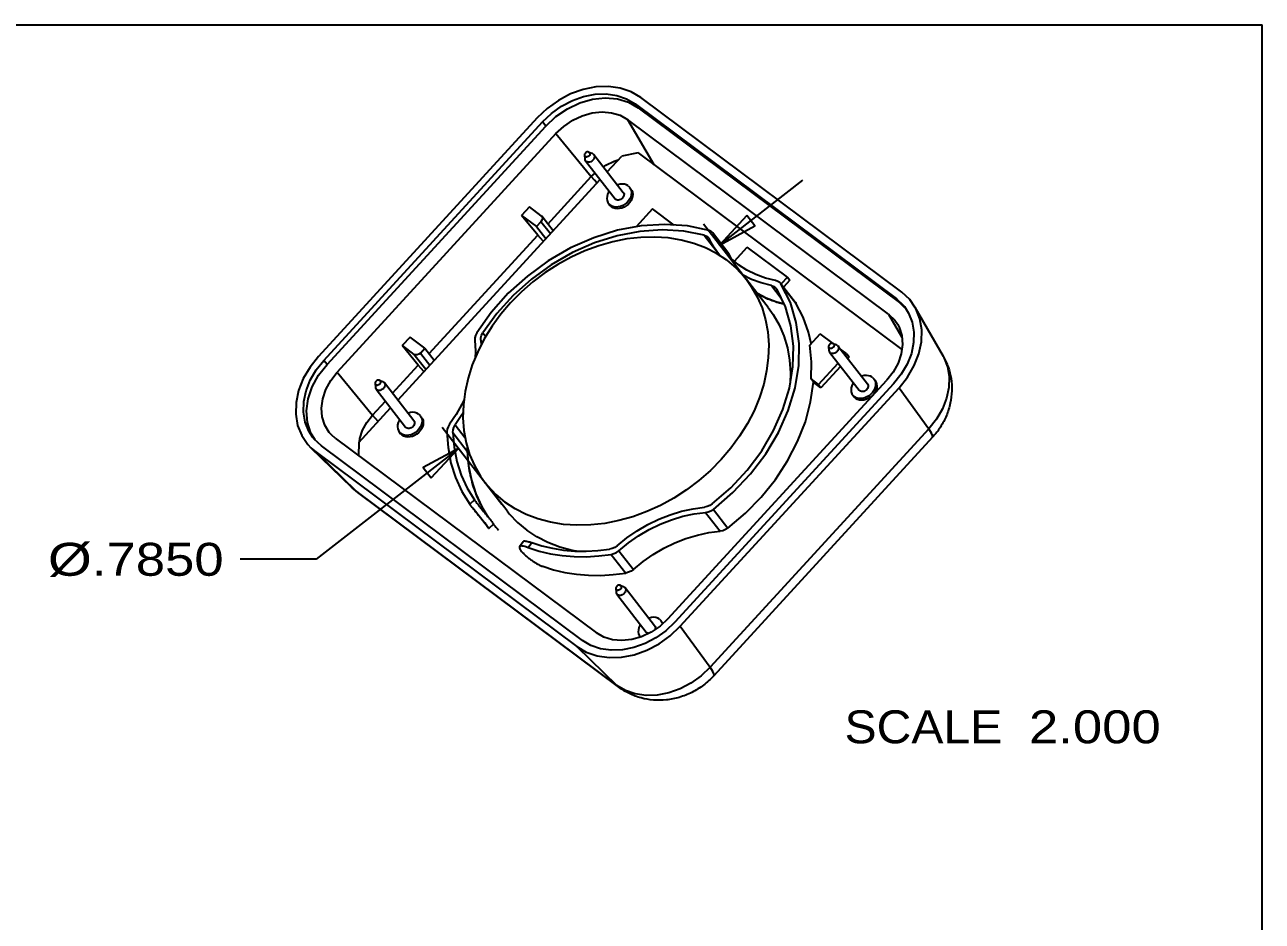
# Model space of a CAD drawing. Extents: x 0 to 11, y 0 to 8.5.
# Drawn here: x 5.13 to 11, y 4.25 to 8.5 of the extents above; entities that cross this region are included whole.
import ezdxf
from ezdxf.enums import TextEntityAlignment as Align

# ---------------------------------------------------------------- set-up
doc = ezdxf.new("R2010")
doc.units = 0
doc.header["$LTSCALE"] = 0.605
doc.layers.get('0').update_dxf_attribs({"linetype": 'CONTINUOUS'})
doc.styles.get("Standard").update_dxf_attribs({"font": 'txt', "width": 0.8})
doc.styles.add('TEXTSTYLE_0', font='txt', dxfattribs={"width": 0.8})
doc.dimstyles.new('DIMSTYLE_2', dxfattribs={"dimtxt": 0.15625, "dimasz": 0.1875, "dimexe": 0.18, "dimexo": 0.0625, "dimgap": 0.09, "dimtad": 0, "dimtih": 1, "dimtoh": 1, "dimdec": 4, "dimlfac": 0.5, "dimzin": 0, "dimtxsty": 'STANDARD', "dimcen": 0.09, "dimazin": 3, "dimtfac": 1, "dimtdec": 4, "dimtofl": 0, "dimtmove": 0, "dimatfit": 3, "dimtolj": 1, "dimtzin": 0})

# ---------------------------------------------------------------- blocks, each defined once
blk = doc.blocks.new('*D1')
at = {"color": 2, "linetype": 'CONTINUOUS'}
for p, q in [((8.4261, 7.4557), (8.8207, 7.7628)), ((8.6328, 7.1902), (8.3493, 7.5544)), ((7.3937, 6.226), (7.1103, 6.5902)), ((7.1871, 6.4915), (6.5116, 5.9658)), ((6.5116, 5.9658), (6.1514, 5.9658))]:
    blk.add_line(p, q, dxfattribs=at)
for points in [[(8.5549, 7.5956), (8.4261, 7.4557), (8.5933, 7.5462), (8.5549, 7.5956)], [(7.0583, 6.3517), (7.1871, 6.4915), (7.0199, 6.401), (7.0583, 6.3517)]]:
    blk.add_lwpolyline(points, dxfattribs=at)
at = {"color": 2, "linetype": 'CONTINUOUS', "style": 'TEXTSTYLE_0'}
for s, p, p2 in [('%%c', (5.2399, 5.8877), (5.4483, 5.8877)), ('.7850', (5.4483, 5.8877), (6.0733, 5.8877))]:
    blk.add_text(s, height=0.15625, dxfattribs=at).set_placement(p, p2, align=Align.FIT)

msp = doc.modelspace()

# ---------------------------------------------------------------- linework, layer by layer
at = {"color": 7, "linetype": 'CONTINUOUS'}
for p in [(0, 8.5), (11, 0)]:
    msp.add_line(p, (11, 8.5), dxfattribs=at)
at = {"linetype": 'CONTINUOUS'}
for p, q in [((8.04039, 8.10596), (8.02507, 8.12564)), ((8.02507, 8.12564), (9.26327, 7.20267)), ((8.04039, 8.10596), (9.27859, 7.18299)), ((9.29008, 7.23188), (8.05188, 8.15485)), ((7.56084, 8.05839), (6.52316, 6.92782)), ((7.98949, 8.0505), (8.11337, 7.83812)), ((9.22769, 7.12753), (7.98949, 8.0505)), ((6.54858, 6.90887), (7.58627, 8.03944)), ((6.5639, 6.88919), (7.60158, 8.01976)), ((7.64984, 7.98379), (6.61216, 6.85321)), ((7.60158, 8.01976), (7.58627, 8.03944)), ((7.64984, 7.98379), (7.81737, 7.77997)), ((7.78496, 7.88131), (7.78639, 7.86366)), ((7.80737, 7.89533), (7.80473, 7.89671)), ((7.80474, 7.8967), (7.8215, 7.89098)), ((7.82618, 7.88854), (7.8215, 7.89098)), ((7.82618, 7.88854), (7.82915, 7.88564)), ((7.82915, 7.88564), (7.9693, 7.70555)), ((7.89317, 7.80338), (7.9614, 7.87772)), ((8.03976, 7.89312), (7.9614, 7.87772)), ((8.03976, 7.89312), (9.29035, 6.96091)), ((7.78969, 7.85493), (7.92984, 7.67484)), ((7.78969, 7.85493), (7.79266, 7.85202)), ((6.89973, 6.72101), (7.85888, 7.76602)), ((7.61095, 7.55507), (7.81737, 7.77997)), ((7.81737, 7.77997), (7.83513, 7.79654)), ((7.99929, 7.72889), (8.00341, 7.72232)), ((7.99929, 7.72889), (8.00541, 7.72101)), ((7.52387, 7.63619), (7.48692, 7.59593)), ((7.57933, 7.59485), (7.52387, 7.63619)), ((7.89985, 7.6515), (7.90598, 7.64363)), ((7.92984, 7.67484), (7.93281, 7.67194)), ((7.56324, 7.50309), (7.48692, 7.59593)), ((7.48692, 7.59593), (7.5574, 7.5434)), ((7.57933, 7.59485), (7.58217, 7.59204)), ((7.63587, 7.52305), (7.58214, 7.5921)), ((8.10784, 7.62717), (8.02978, 7.54213)), ((8.21046, 7.55067), (8.10784, 7.62717)), ((7.57851, 7.5664), (7.5574, 7.5434)), ((7.5574, 7.5434), (7.60197, 7.48612)), ((7.62309, 7.50912), (7.57851, 7.5664)), ((8.35336, 7.50201), (8.25578, 7.52148)), ((7.04764, 6.94134), (7.56324, 7.50309)), ((8.35336, 7.50201), (8.40926, 7.43018)), ((8.3743, 7.4884), (8.37833, 7.48195)), ((8.40075, 7.50399), (8.3964, 7.51111)), ((8.3964, 7.5111), (8.46533, 7.42253)), ((8.40075, 7.50399), (8.46967, 7.41542)), ((8.4206, 7.41378), (8.41112, 7.41567)), ((8.42161, 7.41292), (8.42814, 7.40453)), ((8.46532, 7.42255), (8.46967, 7.41542)), ((8.48242, 7.39089), (8.46967, 7.41542)), ((8.49598, 7.37942), (8.55715, 7.44606)), ((8.74784, 7.30392), (8.55715, 7.44606)), ((8.65669, 7.15944), (8.5533, 7.29229)), ((8.74784, 7.30392), (8.71784, 7.27124)), ((8.75932, 7.28916), (8.72908, 7.25621)), ((8.74784, 7.30392), (8.75932, 7.28916)), ((8.67183, 7.26317), (8.71791, 7.20396)), ((8.69565, 7.24886), (8.69838, 7.24483)), ((8.71868, 7.26918), (8.71627, 7.27268)), ((8.71868, 7.26918), (8.78761, 7.18061)), ((8.71888, 7.26933), (8.78521, 7.18409)), ((8.78519, 7.18411), (8.78761, 7.18061)), ((9.27859, 7.18299), (9.26327, 7.20267)), ((9.27859, 7.18299), (9.30083, 7.16124)), ((9.22769, 7.12753), (9.29076, 7.01941)), ((9.35278, 7.16135), (9.4865, 6.92839)), ((6.95751, 7.01913), (6.92057, 6.97888)), ((7.02799, 6.9666), (6.95751, 7.01913)), ((7.29325, 7.00412), (7.29425, 6.98064)), ((7.29325, 7.00412), (7.30112, 6.994)), ((7.30284, 7.0394), (7.31654, 7.0218)), ((8.85354, 6.98171), (8.90237, 7.03491)), ((8.96455, 6.98856), (8.90237, 7.03491)), ((8.96551, 6.98776), (8.96286, 6.98914)), ((8.96287, 6.98914), (8.97963, 6.98342)), ((6.99688, 6.88603), (6.92057, 6.97888)), ((6.92057, 6.97888), (6.97603, 6.93754)), ((7.03221, 6.86535), (6.97603, 6.93754)), ((7.00687, 6.9436), (7.02799, 6.9666)), ((7.00687, 6.9436), (7.05145, 6.88632)), ((7.02799, 6.9666), (7.07257, 6.90932)), ((8.94309, 6.97375), (8.94452, 6.95609)), ((8.94782, 6.94736), (8.9508, 6.94446)), ((8.94782, 6.94736), (9.08797, 6.76727)), ((8.98431, 6.98097), (8.97963, 6.98342)), ((8.98431, 6.98097), (8.98728, 6.97807)), ((8.98728, 6.97807), (9.12743, 6.79798)), ((9.02949, 6.94015), (8.99924, 6.9627)), ((9.02262, 6.93266), (9.02949, 6.94015)), ((9.02949, 6.94015), (9.04098, 6.92539)), ((6.5639, 6.88919), (6.54858, 6.90887)), ((6.87481, 6.75303), (6.99688, 6.88603)), ((8.89543, 6.79408), (8.98833, 6.89531)), ((8.99982, 6.88055), (8.90691, 6.77932)), ((9.04098, 6.92539), (9.03411, 6.9179)), ((6.61216, 6.85321), (6.77969, 6.6494)), ((6.81393, 6.81296), (6.81129, 6.81434)), ((6.8113, 6.81434), (6.82806, 6.80862)), ((8.18098, 5.6838), (9.21866, 6.81437)), ((8.89543, 6.79408), (8.85953, 6.82084)), ((8.87102, 6.80608), (8.85953, 6.82084)), ((9.15742, 6.82132), (9.16355, 6.81345)), ((9.15742, 6.82132), (9.16155, 6.81475)), ((6.79152, 6.79895), (6.79295, 6.78129)), ((6.79625, 6.77256), (6.9364, 6.59247)), ((6.79625, 6.77256), (6.79922, 6.76966)), ((6.83274, 6.80617), (6.82806, 6.80862)), ((6.83274, 6.80617), (6.83571, 6.80327)), ((6.83571, 6.80327), (6.97586, 6.62318)), ((9.25161, 6.79808), (8.21392, 5.6675)), ((8.23935, 5.64855), (9.27703, 6.77912)), ((8.90691, 6.77932), (8.87102, 6.80608)), ((8.89543, 6.79408), (8.90691, 6.77932)), ((9.08797, 6.76727), (9.09094, 6.76437)), ((9.27703, 6.77912), (9.41836, 6.58456)), ((6.77969, 6.6494), (6.84052, 6.71568)), ((9.05798, 6.74393), (9.06411, 6.73606)), ((6.71458, 6.51929), (6.86544, 6.68365)), ((7.00585, 6.64652), (7.00998, 6.63995)), ((7.00585, 6.64652), (7.01198, 6.63864)), ((6.9364, 6.59247), (6.93937, 6.58957)), ((7.17193, 6.60267), (7.21957, 6.54146)), ((9.41836, 6.58456), (8.38068, 5.45399)), ((6.60313, 6.54005), (6.5871, 6.5537)), ((6.60313, 6.54005), (7.84133, 5.61708)), ((6.71458, 6.51929), (6.71282, 6.45829)), ((6.90641, 6.56913), (6.91254, 6.56126)), ((7.16024, 6.5675), (7.22917, 6.47893)), ((9.4359, 6.54424), (8.39821, 5.41366)), ((6.48697, 6.49475), (6.51011, 6.47506)), ((6.48702, 6.49469), (6.68, 6.30785)), ((6.51011, 6.47506), (6.70077, 6.29019)), ((6.51011, 6.47506), (7.74831, 5.55209)), ((7.77512, 5.58131), (6.53692, 6.50428)), ((6.70077, 6.29019), (6.68, 6.30785)), ((7.93897, 5.36722), (6.70077, 6.29019)), ((6.70996, 6.28236), (6.70077, 6.29019)), ((7.94816, 5.35939), (6.70996, 6.28236)), ((7.41767, 6.19521), (7.31428, 6.32806)), ((7.26377, 6.24725), (7.24103, 6.2275)), ((7.32106, 6.12396), (7.2559, 6.20769)), ((8.35945, 6.1878), (8.42837, 6.09924)), ((8.39636, 6.20251), (8.46528, 6.11394)), ((7.35394, 6.13214), (7.3313, 6.11248)), ((7.47692, 6.02629), (7.49411, 6.05003)), ((7.51781, 6.02118), (7.53507, 6.04502)), ((7.91216, 5.98929), (7.98109, 5.90072)), ((7.94831, 6.00676), (8.01724, 5.91819)), ((7.93352, 5.82714), (7.93495, 5.80949)), ((7.95593, 5.84116), (7.95329, 5.84254)), ((7.95329, 5.84253), (7.97005, 5.83681)), ((7.97474, 5.83437), (7.97005, 5.83681)), ((7.97474, 5.83437), (7.97771, 5.83147)), ((7.97771, 5.83147), (8.11786, 5.65138)), ((7.93825, 5.80076), (7.94122, 5.79785)), ((7.93825, 5.80076), (8.0784, 5.62067)), ((8.14784, 5.67472), (8.15197, 5.66815)), ((8.14785, 5.67472), (8.15397, 5.66684)), ((8.15197, 5.66815), (8.15505, 5.65961)), ((8.15397, 5.66684), (8.15724, 5.66165)), ((8.23935, 5.64855), (8.38068, 5.45399)), ((8.04841, 5.59733), (8.04877, 5.59689)), ((8.0784, 5.62067), (8.08137, 5.61777)), ((7.74831, 5.55209), (7.93897, 5.36722)), ((7.97975, 5.34315), (7.93897, 5.36722)), ((7.94816, 5.35939), (7.93897, 5.36722))]:
    msp.add_line(p, q, dxfattribs=at)
at = {"color": 40, "linetype": 'CONTINUOUS'}
for p, q in [((8.64661, 7.20456), (8.64713, 7.20433)), ((8.69209, 7.18737), (8.6928, 7.18714)), ((7.22916, 6.47913), (7.22918, 6.47833)), ((7.23496, 6.40947), (7.2352, 6.40776)), ((7.26916, 6.27687), (7.26978, 6.27528)), ((7.2974, 6.21559), (7.29776, 6.21492))]:
    msp.add_line(p, q, dxfattribs=at)
at = {"linetype": 'CONTINUOUS'}
for points in [[(8.05188, 8.15485), (8.00657, 8.18161), (7.95488, 8.19924), (7.89868, 8.20713), (7.83921, 8.20511), (7.77885, 8.19325), (7.71882, 8.1718), (7.66152, 8.14161), (7.60822, 8.10336), (7.56084, 8.05839)], [(7.58627, 8.03944), (7.62862, 8.07964), (7.67618, 8.11377), (7.72749, 8.14081), (7.78101, 8.15993), (7.83509, 8.17056), (7.88811, 8.17236), (7.93844, 8.16529), (7.98456, 8.14956), (8.02507, 8.12564)], [(7.60158, 8.01976), (7.64963, 8.06458), (7.70403, 8.10155), (7.76271, 8.12926), (7.8234, 8.14665), (7.88377, 8.15305), (7.94151, 8.1482), (7.99439, 8.1323), (8.04039, 8.10596)], [(7.64984, 7.98379), (7.68703, 8.01847), (7.72914, 8.04709), (7.77456, 8.06854), (7.82154, 8.082), (7.86827, 8.08695), (7.91296, 8.0832), (7.95389, 8.07089), (7.98949, 8.0505)], [(7.80473, 7.89671), (7.80104, 7.8973), (7.79735, 7.89682), (7.79371, 7.89538), (7.79042, 7.89311), (7.78773, 7.89018), (7.78587, 7.88684), (7.78499, 7.88335), (7.78496, 7.88131)], [(7.78496, 7.88131), (7.78515, 7.88), (7.78636, 7.87706), (7.78849, 7.87476)], [(7.80737, 7.89533), (7.80951, 7.89303), (7.81071, 7.89009), (7.81088, 7.88674), (7.81, 7.88325), (7.80814, 7.8799), (7.80545, 7.87698), (7.80215, 7.8747), (7.79852, 7.87327), (7.79483, 7.87279), (7.7914, 7.8733), (7.78849, 7.87476)], [(7.82915, 7.88564), (7.82972, 7.88485), (7.83188, 7.88017), (7.83251, 7.87482), (7.83156, 7.86915), (7.82911, 7.86357), (7.82531, 7.85844), (7.82043, 7.85412), (7.8148, 7.8509), (7.80881, 7.849), (7.80285, 7.84855), (7.79735, 7.84958), (7.79266, 7.85202)], [(7.78639, 7.86366), (7.78696, 7.86039), (7.78912, 7.85571), (7.78969, 7.85493)], [(7.87468, 7.82713), (7.88648, 7.83515), (7.92606, 7.85384), (7.94427, 7.85906)], [(7.84427, 7.75011), (7.83191, 7.76322), (7.81737, 7.77997)], [(7.90221, 7.71034), (7.8995, 7.70631), (7.8949, 7.69641), (7.89216, 7.68629), (7.89138, 7.6763), (7.89258, 7.66679), (7.89572, 7.65807), (7.89985, 7.6515)], [(8.00341, 7.72232), (8.00656, 7.7136), (8.00776, 7.70409), (8.00698, 7.6941), (8.00424, 7.68398), (7.99964, 7.67408), (7.99334, 7.66472), (7.98555, 7.65623), (7.97653, 7.64889), (7.96659, 7.64296), (7.95608, 7.63865), (7.94534, 7.63608), (7.93474, 7.63536), (7.92466, 7.63651), (7.91542, 7.63948), (7.90734, 7.64418)], [(8.00541, 7.72101), (8.00954, 7.71444), (8.01268, 7.70573), (8.01388, 7.69622), (8.0131, 7.68623), (8.01037, 7.67611), (8.00577, 7.6662), (7.99947, 7.65684), (7.99167, 7.64835), (7.98266, 7.64102), (7.97272, 7.63509), (7.9622, 7.63077), (7.95147, 7.62821), (7.94087, 7.62749), (7.93078, 7.62863), (7.92154, 7.63161), (7.91347, 7.63631)], [(7.9693, 7.70555), (7.97156, 7.70151), (7.97258, 7.69708), (7.97244, 7.69232), (7.97116, 7.68744), (7.96879, 7.68271), (7.96546, 7.67835), (7.96133, 7.67458), (7.95662, 7.6716), (7.95154, 7.66955), (7.94638, 7.66853), (7.94137, 7.6686), (7.93677, 7.66976), (7.93281, 7.67194)], [(7.9918, 7.73621), (7.98372, 7.74091), (7.97448, 7.74388), (7.96439, 7.74503), (7.9538, 7.74431), (7.94306, 7.74174), (7.9416, 7.74114)], [(7.9918, 7.73621), (7.99844, 7.72994), (7.99929, 7.72889)], [(7.89985, 7.6515), (7.9007, 7.65045), (7.90734, 7.64418)], [(7.90598, 7.64363), (7.90683, 7.64258), (7.91347, 7.63631)], [(7.58217, 7.59204), (7.58387, 7.58925), (7.58531, 7.58188), (7.58343, 7.57386), (7.57851, 7.5664)], [(8.37609, 7.52455), (8.27393, 7.54628), (8.16598, 7.55375), (8.05459, 7.54679), (7.94135, 7.52549), (7.82894, 7.49036), (7.71871, 7.44181), (7.61341, 7.38107), (7.5143, 7.30885), (7.42374, 7.22687), (7.34315, 7.13648), (7.27391, 7.0392)], [(8.25578, 7.52148), (8.15292, 7.52762), (8.04697, 7.5203), (7.93938, 7.49959), (7.8326, 7.46598), (7.72789, 7.41987), (7.62776, 7.36235), (7.53336, 7.2941), (7.44687, 7.21667), (7.36964, 7.13134), (7.30284, 7.0394)], [(8.3964, 7.51111), (8.39482, 7.513), (8.38641, 7.52002), (8.37609, 7.52455)], [(8.46001, 7.38349), (8.41172, 7.41536), (8.35936, 7.44207), (8.30337, 7.46339), (8.24422, 7.47914), (8.18243, 7.48917), (8.11852, 7.49342), (8.05303, 7.49183), (7.98652, 7.48443), (7.91956, 7.47128), (7.85272, 7.45249), (7.78658, 7.42821), (7.72169, 7.39867), (7.65861, 7.3641), (7.59788, 7.32481), (7.54001, 7.28112), (7.48551, 7.23342), (7.43483, 7.18211), (7.3884, 7.12762), (7.34663, 7.07043), (7.30987, 7.01101), (7.27843, 6.94989), (7.25258, 6.88757), (7.23255, 6.82459), (7.21849, 6.76148), (7.21054, 6.69879), (7.20876, 6.63706), (7.21317, 6.5768), (7.22372, 6.51853)], [(7.59011, 7.47319), (7.57657, 7.48767), (7.56324, 7.50309)], [(8.35336, 7.50201), (8.36374, 7.49764), (8.37226, 7.4908), (8.3743, 7.4884)], [(8.42067, 7.41412), (8.40114, 7.44161), (8.37833, 7.48195)], [(8.44435, 7.43255), (8.42271, 7.46349), (8.40075, 7.50399)], [(8.42875, 7.40412), (8.4285, 7.40439), (8.42067, 7.41412)], [(8.69165, 7.28715), (8.64339, 7.299), (8.59771, 7.31564), (8.55509, 7.3369), (8.51592, 7.36258), (8.48058, 7.39244), (8.44942, 7.42618), (8.44435, 7.43255)], [(8.46001, 7.38349), (8.5038, 7.34673), (8.54273, 7.30539), (8.55329, 7.29229)], [(8.55329, 7.29229), (8.57647, 7.25982), (8.60472, 7.21042), (8.62725, 7.1576), (8.64386, 7.10182), (8.65441, 7.04355), (8.65882, 6.98329), (8.65704, 6.92155), (8.64909, 6.85886), (8.63504, 6.79576), (8.615, 6.73278), (8.58915, 6.67046), (8.55772, 6.60933), (8.52095, 6.54992), (8.47918, 6.49272), (8.43276, 6.43824), (8.38208, 6.38692), (8.32757, 6.33922), (8.26971, 6.29554), (8.20897, 6.25625), (8.14589, 6.22168), (8.08101, 6.19213), (8.01486, 6.16786), (7.94802, 6.14907), (7.88107, 6.13591), (7.81456, 6.12851), (7.74907, 6.12693), (7.68515, 6.13117), (7.62336, 6.14121), (7.56421, 6.15695), (7.50822, 6.17827), (7.45586, 6.20498), (7.40758, 6.23685)], [(8.67183, 7.26317), (8.62359, 7.2758), (8.57789, 7.29304), (8.53517, 7.31472), (8.53192, 7.31686)], [(8.71627, 7.27268), (8.7118, 7.27746), (8.70257, 7.2836), (8.69165, 7.28715)], [(8.39116, 6.22816), (8.47872, 6.30441), (8.55742, 6.38896), (8.62557, 6.48003), (8.68225, 6.57638), (8.72616, 6.6758), (8.75678, 6.77713), (8.77338, 6.87794), (8.77577, 6.97706), (8.76388, 7.07221), (8.7379, 7.1621), (8.69838, 7.24483)], [(8.39636, 6.20251), (8.4893, 6.28194), (8.57286, 6.37039), (8.64522, 6.46592), (8.70534, 6.56718), (8.7518, 6.67178), (8.78403, 6.77845), (8.80124, 6.88454), (8.80322, 6.98878), (8.78991, 7.08867), (8.76153, 7.18283), (8.71868, 7.26918)], [(8.73067, 7.17724), (8.69251, 7.18723), (8.64682, 7.20447), (8.6052, 7.22559)], [(8.67183, 7.26317), (8.68262, 7.25945), (8.69168, 7.25319), (8.69565, 7.24886)], [(9.3528, 7.16132), (9.32774, 7.19679), (9.29008, 7.23188)], [(8.86012, 6.98889), (8.84815, 7.04247), (8.82224, 7.11399), (8.78761, 7.18061)], [(9.30318, 7.16365), (9.32273, 7.13342), (9.33988, 7.09019), (9.34785, 7.04293), (9.34642, 6.99306), (9.33561, 6.9421), (9.31576, 6.89161), (9.28747, 6.84311), (9.25161, 6.79808)], [(9.26327, 7.20267), (9.29693, 7.1713), (9.30318, 7.16365)], [(8.65668, 7.15944), (8.67986, 7.12697), (8.70811, 7.07757), (8.73064, 7.02475), (8.74725, 6.96897), (8.7578, 6.9107), (8.76221, 6.85044), (8.7608, 6.80157)], [(9.22769, 7.12753), (9.25659, 7.09984), (9.27106, 7.07873)], [(9.27703, 6.77912), (9.31715, 6.82949), (9.34885, 6.88385), (9.37102, 6.94023), (9.38314, 6.9974), (9.38474, 7.05305), (9.3758, 7.10607), (9.35665, 7.15434), (9.3528, 7.16132)], [(9.27106, 7.07873), (9.27768, 7.06592), (9.29015, 7.02706), (9.29352, 6.98477), (9.28766, 6.94066), (9.27279, 6.89644), (9.2495, 6.85379), (9.21866, 6.81437)], [(7.27391, 7.0392), (7.26809, 7.02755), (7.26498, 7.01545), (7.26481, 7.00376)], [(7.26481, 7.00376), (7.26766, 6.95485), (7.26597, 6.91984)], [(7.29325, 7.00412), (7.29361, 7.0158), (7.29689, 7.02784), (7.30284, 7.0394)], [(8.96286, 6.98914), (8.95917, 6.98973), (8.95548, 6.98925), (8.95185, 6.98782), (8.94855, 6.98554), (8.94586, 6.98262), (8.944, 6.97927), (8.94312, 6.97578), (8.94309, 6.97375)], [(8.96551, 6.98776), (8.96764, 6.98546), (8.96885, 6.98252), (8.96901, 6.97917), (8.96813, 6.97568), (8.96627, 6.97234), (8.96358, 6.96941), (8.96029, 6.96714), (8.95665, 6.9657), (8.95296, 6.96522), (8.94953, 6.96573), (8.94663, 6.96719)], [(6.52316, 6.92782), (6.48304, 6.87745), (6.45134, 6.82309), (6.42917, 6.76671), (6.41705, 6.70955), (6.41545, 6.6539), (6.42439, 6.60087), (6.44354, 6.55261), (6.47245, 6.51015), (6.48697, 6.49475)], [(7.00687, 6.9436), (6.99967, 6.93785), (6.99128, 6.93468), (6.98298, 6.93457), (6.97603, 6.93754)], [(8.85953, 6.82084), (8.86124, 6.90239), (8.85354, 6.98171)], [(8.94309, 6.97375), (8.94329, 6.97243), (8.94449, 6.96949), (8.94663, 6.96719)], [(8.94452, 6.95609), (8.9451, 6.95283), (8.94725, 6.94814), (8.94782, 6.94736)], [(8.98728, 6.97807), (8.98785, 6.97729), (8.99001, 6.9726), (8.99064, 6.96725), (8.98969, 6.96159), (8.98724, 6.956), (8.98344, 6.95087), (8.97857, 6.94655), (8.97294, 6.94333), (8.96694, 6.94143), (8.96099, 6.94098), (8.95548, 6.94201), (8.9508, 6.94446)], [(9.4865, 6.92839), (9.48996, 6.92213), (9.50722, 6.87861), (9.51525, 6.83103), (9.5138, 6.78083), (9.50292, 6.72954), (9.48294, 6.67871), (9.45446, 6.62989), (9.41836, 6.58456)], [(6.49701, 6.5433), (6.47746, 6.57352), (6.46031, 6.61675), (6.45233, 6.66402), (6.45377, 6.71389), (6.46458, 6.76484), (6.48443, 6.81534), (6.51272, 6.86384), (6.54858, 6.90887)], [(6.50729, 6.53189), (6.48765, 6.5642), (6.47154, 6.6144), (6.46719, 6.66904), (6.47476, 6.72602), (6.49396, 6.78316), (6.52406, 6.83826), (6.5639, 6.88919)], [(7.02375, 6.85614), (7.01037, 6.87044), (6.99688, 6.88603)], [(6.5871, 6.5537), (6.57423, 6.56774), (6.55314, 6.60166), (6.54067, 6.64052), (6.53731, 6.68281), (6.54317, 6.72692), (6.55803, 6.77115), (6.58133, 6.81379), (6.61216, 6.85321)], [(6.81129, 6.81434), (6.8076, 6.81493), (6.80391, 6.81445), (6.80027, 6.81302), (6.79698, 6.81074), (6.79429, 6.80782), (6.79243, 6.80447), (6.79155, 6.80098), (6.79152, 6.79894)], [(6.81393, 6.81296), (6.81607, 6.81066), (6.81727, 6.80772), (6.81744, 6.80437), (6.81656, 6.80088), (6.8147, 6.79754), (6.81201, 6.79461), (6.80871, 6.79233), (6.80508, 6.7909), (6.80139, 6.79042), (6.79796, 6.79093), (6.79506, 6.79239)], [(9.16155, 6.81475), (9.16469, 6.80603), (9.16589, 6.79652), (9.16511, 6.78653), (9.16237, 6.77642), (9.15778, 6.76651), (9.15147, 6.75715), (9.14368, 6.74866), (9.13466, 6.74132), (9.12472, 6.7354), (9.11421, 6.73108), (9.10347, 6.72851), (9.09288, 6.72779), (9.08279, 6.72894), (9.07355, 6.73191), (9.06547, 6.73661)], [(9.16355, 6.81345), (9.16767, 6.80688), (9.17082, 6.79816), (9.17202, 6.78865), (9.17124, 6.77866), (9.1685, 6.76854), (9.1639, 6.75864), (9.1576, 6.74928), (9.14981, 6.74079), (9.14079, 6.73345), (9.13085, 6.72752), (9.12034, 6.72321), (9.1096, 6.72064), (9.099, 6.71992), (9.08892, 6.72107), (9.07968, 6.72404), (9.0716, 6.72874)], [(9.14993, 6.82864), (9.14186, 6.83334), (9.13262, 6.83631), (9.12253, 6.83746), (9.11193, 6.83674), (9.1012, 6.83418), (9.09973, 6.83357)], [(9.14993, 6.82864), (9.15657, 6.82237), (9.15742, 6.82132)], [(6.79152, 6.79894), (6.79171, 6.79763), (6.79292, 6.79469), (6.79506, 6.79239)], [(6.79295, 6.78129), (6.79352, 6.77802), (6.79568, 6.77334), (6.79625, 6.77256)], [(6.83571, 6.80327), (6.83628, 6.80248), (6.83844, 6.7978), (6.83907, 6.79245), (6.83812, 6.78679), (6.83567, 6.7812), (6.83187, 6.77607), (6.82699, 6.77175), (6.82136, 6.76853), (6.81537, 6.76663), (6.80941, 6.76618), (6.80391, 6.76721), (6.79922, 6.76966)], [(8.46528, 6.11394), (8.54821, 6.18396), (8.62387, 6.26119), (8.69096, 6.34429), (8.74872, 6.4323), (8.79618, 6.52379), (8.83269, 6.61742), (8.8578, 6.71214), (8.87102, 6.80608)], [(9.06034, 6.80278), (9.05763, 6.79875), (9.05303, 6.78884), (9.0503, 6.77872), (9.04952, 6.76873), (9.05072, 6.75922), (9.05386, 6.7505), (9.05799, 6.74393)], [(9.12743, 6.79798), (9.1297, 6.79394), (9.13071, 6.78952), (9.13058, 6.78475), (9.12929, 6.77988), (9.12692, 6.77514), (9.12359, 6.77078), (9.11947, 6.76702), (9.11475, 6.76403), (9.10968, 6.76198), (9.10451, 6.76097), (9.0995, 6.76104), (9.0949, 6.76219), (9.09094, 6.76437)], [(7.21363, 6.72314), (7.20394, 6.70187), (7.17645, 6.65301), (7.14457, 6.60588)], [(9.05799, 6.74393), (9.05883, 6.74288), (9.06547, 6.73661)], [(9.06411, 6.73606), (9.06496, 6.73501), (9.0716, 6.72874)], [(6.71729, 6.52224), (6.71956, 6.53934), (6.73252, 6.57788), (6.75282, 6.61505), (6.77969, 6.6494)], [(6.80659, 6.61954), (6.79423, 6.63265), (6.77969, 6.6494)], [(7.00998, 6.63995), (7.01312, 6.63123), (7.01432, 6.62172), (7.01354, 6.61173), (7.0108, 6.60161), (7.0062, 6.59171), (6.9999, 6.58235), (6.99211, 6.57386), (6.98309, 6.56652), (6.97315, 6.5606), (6.96264, 6.55628), (6.9519, 6.55371), (6.94131, 6.55299), (6.93122, 6.55414), (6.92198, 6.55711), (6.9139, 6.56181)], [(7.01198, 6.63864), (7.0161, 6.63207), (7.01924, 6.62336), (7.02044, 6.61385), (7.01966, 6.60386), (7.01693, 6.59374), (7.01233, 6.58383), (7.00603, 6.57448), (6.99823, 6.56599), (6.98922, 6.55865), (6.97928, 6.55272), (6.96876, 6.5484), (6.95803, 6.54584), (6.94743, 6.54512), (6.93734, 6.54627), (6.9281, 6.54924), (6.92003, 6.55394)], [(6.99836, 6.65384), (6.99028, 6.65854), (6.98104, 6.66151), (6.97096, 6.66266), (6.96036, 6.66194), (6.94962, 6.65937), (6.94816, 6.65877)], [(6.99836, 6.65384), (7.005, 6.64757), (7.00585, 6.64652)], [(7.20946, 6.66138), (7.20341, 6.65041), (7.17193, 6.60267)], [(6.90877, 6.62797), (6.90606, 6.62394), (6.90146, 6.61404), (6.89872, 6.60392), (6.89794, 6.59393), (6.89914, 6.58442), (6.90229, 6.5757), (6.90642, 6.56913)], [(6.97586, 6.62318), (6.97812, 6.61914), (6.97914, 6.61472), (6.979, 6.60995), (6.97772, 6.60508), (6.97535, 6.60034), (6.97202, 6.59598), (6.96789, 6.59221), (6.96318, 6.58923), (6.95811, 6.58718), (6.95294, 6.58617), (6.94793, 6.58624), (6.94333, 6.58739), (6.93937, 6.58957)], [(7.14457, 6.60588), (7.13778, 6.59452), (7.1336, 6.58248), (7.13231, 6.5706)], [(7.16024, 6.5675), (7.16135, 6.5793), (7.16534, 6.5913), (7.17193, 6.60267)], [(9.4359, 6.54424), (9.43714, 6.5498), (9.43178, 6.56384), (9.41836, 6.58456)], [(6.53692, 6.50428), (6.50326, 6.53565), (6.49701, 6.5433)], [(6.90642, 6.56913), (6.90726, 6.56808), (6.9139, 6.56181)], [(6.91254, 6.56126), (6.91339, 6.56021), (6.92003, 6.55394)], [(7.13231, 6.5706), (7.13769, 6.49511), (7.15143, 6.42235), (7.1734, 6.353), (7.20338, 6.28782), (7.24103, 6.2275)], [(7.16024, 6.5675), (7.16616, 6.49715), (7.17963, 6.42934), (7.20054, 6.36466), (7.22868, 6.30376), (7.26377, 6.24725)], [(7.22372, 6.51853), (7.24034, 6.46274), (7.26286, 6.40993), (7.29112, 6.36052), (7.31429, 6.32805)], [(7.23118, 6.49347), (7.23027, 6.49073), (7.22917, 6.47893)], [(7.22917, 6.47893), (7.23509, 6.40858), (7.24855, 6.34078), (7.26946, 6.27609), (7.29761, 6.21519), (7.32695, 6.16794)], [(7.31429, 6.32805), (7.32485, 6.31496), (7.36378, 6.27362), (7.40758, 6.23685)], [(8.39116, 6.22816), (8.37968, 6.22072), (8.36717, 6.21556), (8.3545, 6.21305)], [(7.41768, 6.1952), (7.42824, 6.18211), (7.46717, 6.14076), (7.51097, 6.104)], [(7.93969, 6.03038), (7.98582, 6.0672), (8.0345, 6.10054), (8.08527, 6.13008), (8.1377, 6.15557), (8.19131, 6.17678), (8.24564, 6.19352), (8.30021, 6.20564), (8.3545, 6.21305)], [(7.94831, 6.00676), (7.99371, 6.04381), (8.04181, 6.07731), (8.09212, 6.10691), (8.14415, 6.13231), (8.19742, 6.15327), (8.25141, 6.16961), (8.3056, 6.18116), (8.35945, 6.1878)], [(8.35945, 6.1878), (8.37216, 6.19015), (8.38476, 6.19517), (8.39636, 6.20251)], [(8.46528, 6.11394), (8.45369, 6.1066), (8.44109, 6.10158), (8.42837, 6.09924)], [(7.74734, 6.00501), (7.72675, 6.00836), (7.6676, 6.0241), (7.61161, 6.04542), (7.55925, 6.07213), (7.51097, 6.104)], [(8.01724, 5.91819), (8.06264, 5.95525), (8.11074, 5.98875), (8.16105, 6.01834), (8.21308, 6.04374), (8.26635, 6.06471), (8.32033, 6.08104), (8.37453, 6.09259), (8.42837, 6.09924)], [(7.51781, 6.02118), (7.56942, 6.00467), (7.62308, 5.99207), (7.67852, 5.98345), (7.73544, 5.97885), (7.79356, 5.97829), (7.85258, 5.98178), (7.91216, 5.98929)], [(7.53507, 6.04502), (7.58341, 6.02969), (7.63359, 6.01791), (7.68538, 6.00971), (7.73853, 6.00516), (7.79279, 6.00426), (7.84789, 6.00702), (7.90354, 6.01343)], [(7.93969, 6.03038), (7.92854, 6.02241), (7.91621, 6.01663), (7.90354, 6.01343)], [(7.91216, 5.98929), (7.92487, 5.99266), (7.93721, 5.99862), (7.94831, 6.00676)], [(7.58673, 5.93261), (7.63835, 5.9161), (7.69201, 5.9035), (7.74744, 5.89488), (7.80437, 5.89028), (7.86249, 5.88972), (7.9215, 5.89321), (7.98109, 5.90072)], [(8.01724, 5.91819), (8.00614, 5.91005), (7.9938, 5.90409), (7.98109, 5.90072)], [(7.95329, 5.84254), (7.94959, 5.84313), (7.94591, 5.84265), (7.94227, 5.84121), (7.93898, 5.83894), (7.93629, 5.83601), (7.93443, 5.83267), (7.93355, 5.82918), (7.93352, 5.82714)], [(7.93352, 5.82714), (7.93371, 5.82583), (7.93491, 5.82289), (7.93705, 5.82059)], [(7.95593, 5.84116), (7.95807, 5.83886), (7.95927, 5.83592), (7.95944, 5.83257), (7.95855, 5.82908), (7.95669, 5.82573), (7.95401, 5.82281), (7.95071, 5.82053), (7.94707, 5.8191), (7.94339, 5.81862), (7.93996, 5.81913), (7.93705, 5.82059)], [(7.97771, 5.83147), (7.97828, 5.83068), (7.98044, 5.826), (7.98107, 5.82065), (7.98012, 5.81498), (7.97767, 5.8094), (7.97387, 5.80427), (7.96899, 5.79995), (7.96336, 5.79673), (7.95737, 5.79483), (7.95141, 5.79438), (7.9459, 5.79541), (7.94122, 5.79785)], [(7.93495, 5.80949), (7.93552, 5.80622), (7.93768, 5.80154), (7.93825, 5.80076)], [(7.74831, 5.55209), (7.79362, 5.52534), (7.84531, 5.50771), (7.90151, 5.49981), (7.96098, 5.50184), (8.02134, 5.51369), (8.08137, 5.53514), (8.13867, 5.56533), (8.19197, 5.60359), (8.23935, 5.64855)], [(8.21392, 5.6675), (8.17157, 5.62731), (8.12401, 5.59317), (8.07269, 5.56613), (8.01918, 5.54701), (7.9651, 5.53639), (7.91208, 5.53458), (7.86175, 5.54166), (7.81563, 5.55739), (7.77512, 5.58131)], [(8.18098, 5.6838), (8.14379, 5.64911), (8.10168, 5.62049), (8.05626, 5.59904), (8.00929, 5.58558), (7.96256, 5.58063), (7.91787, 5.58438), (7.87693, 5.59669), (7.84133, 5.61708)], [(8.05077, 5.65617), (8.04805, 5.65214), (8.04346, 5.64224), (8.04072, 5.63212), (8.03994, 5.62213), (8.04114, 5.61262), (8.04428, 5.6039), (8.04841, 5.59733)], [(8.14036, 5.68204), (8.13228, 5.68674), (8.12304, 5.68971), (8.11295, 5.69086), (8.10236, 5.69014), (8.09162, 5.68757), (8.09016, 5.68697)], [(8.11786, 5.65138), (8.12012, 5.64734), (8.12114, 5.64291), (8.121, 5.63815), (8.11972, 5.63327), (8.11932, 5.63247)], [(8.14036, 5.68204), (8.147, 5.67577), (8.14784, 5.67472)], [(8.08923, 5.61461), (8.08533, 5.61559), (8.08137, 5.61777)], [(8.38068, 5.45399), (8.33804, 5.41353), (8.29017, 5.37917), (8.23851, 5.35195), (8.18465, 5.3327), (8.1302, 5.32201), (8.07684, 5.32019), (8.02617, 5.32731), (7.97975, 5.34315)], [(8.39821, 5.41366), (8.39946, 5.41923), (8.3941, 5.43327), (8.38068, 5.45399)]]:
    msp.add_lwpolyline(points, dxfattribs=at)
at = {"color": 40, "linetype": 'CONTINUOUS'}
for points in [[(8.421, 7.4138), (8.41851, 7.41447), (8.41602, 7.41514), (8.41353, 7.4158), (8.41103, 7.41644), (8.40864, 7.41705)], [(8.60521, 7.22551), (8.6114, 7.22201), (8.61766, 7.21861), (8.624, 7.21531), (8.63202, 7.21131), (8.63851, 7.20823), (8.64661, 7.20456)], [(8.64713, 7.20433), (8.65378, 7.20147), (8.6605, 7.19871), (8.66898, 7.19541), (8.67584, 7.19288), (8.68276, 7.19045), (8.69209, 7.18737)], [(8.6928, 7.18714), (8.69809, 7.1855), (8.70519, 7.18339), (8.71056, 7.18188), (8.71775, 7.17996), (8.72319, 7.17859), (8.73089, 7.17676)], [(7.22887, 6.49783), (7.22888, 6.49525), (7.2289, 6.49267), (7.22893, 6.49009), (7.22897, 6.48752), (7.22907, 6.48237), (7.22916, 6.47913)], [(7.22918, 6.47833), (7.22958, 6.46808), (7.23029, 6.45533), (7.23104, 6.44518), (7.23219, 6.43255), (7.23329, 6.4225), (7.23496, 6.40947)], [(7.2352, 6.40776), (7.23669, 6.39784), (7.23877, 6.38552), (7.24061, 6.37572), (7.24312, 6.36356), (7.24531, 6.3539), (7.24854, 6.34083)], [(7.24854, 6.34083), (7.25109, 6.33132), (7.2545, 6.31953), (7.25739, 6.31017), (7.26122, 6.29858), (7.26446, 6.28939), (7.26916, 6.27687)], [(7.26978, 6.27528), (7.2734, 6.26629), (7.27813, 6.25516), (7.28209, 6.24635), (7.28724, 6.23545), (7.29152, 6.22683), (7.2974, 6.21559)], [(7.29776, 6.21492), (7.30122, 6.2086), (7.30476, 6.20234), (7.3096, 6.19407), (7.31333, 6.18793), (7.31842, 6.17983), (7.32334, 6.17229)], [(7.35328, 6.13158), (7.35631, 6.12788), (7.36091, 6.12238), (7.36401, 6.11876), (7.36874, 6.11336), (7.37193, 6.1098), (7.3772, 6.10405)]]:
    msp.add_lwpolyline(points, dxfattribs=at)
at = {"linetype": 'CONTINUOUS'}
for points, knots in [([(9.4865, 6.92839), (9.49573, 6.91231), (9.51149, 6.87794), (9.52545, 6.82241), (9.52907, 6.76394), (9.5218, 6.7046), (9.50357, 6.64653), (9.47499, 6.59203), (9.44979, 6.55938), (9.4359, 6.54424)], [0, 0, 0, 0, 0.1343409, 0.2721484, 0.4126048, 0.5563451, 0.7029005, 0.8511082, 1, 1, 1, 1]), ([(6.70996, 6.28236), (6.70645, 6.28498), (6.69955, 6.29036), (6.68955, 6.29887), (6.68314, 6.30481), (6.68, 6.30785)], [0, 0, 0, 0, 0.333819, 0.6670758, 1, 1, 1, 1]), ([(7.2558, 6.20781), (7.25387, 6.21029), (7.24887, 6.21679), (7.24398, 6.22338), (7.24103, 6.2275)], [0, 0, 0, 0, 0.3829483, 1, 1, 1, 1]), ([(7.26377, 6.24725), (7.26725, 6.24235), (7.27257, 6.23518), (7.27802, 6.22811), (7.27981, 6.22582)], [0, 0, 0, 0, 0.6739664, 1, 1, 1, 1]), ([(7.27981, 6.22582), (7.28223, 6.2227), (7.28896, 6.21418), (7.29983, 6.20078), (7.31207, 6.18599), (7.32317, 6.17255), (7.33301, 6.16067), (7.34079, 6.15063), (7.34769, 6.14258), (7.35025, 6.13694), (7.35458, 6.13366), (7.35369, 6.1325), (7.35361, 6.13242)], [0, 0, 0, 0, 0.099155, 0.2729231, 0.4337709, 0.5816758, 0.7116256, 0.8199255, 0.9055721, 0.965907, 0.9971981, 1, 1, 1, 1]), ([(7.33129, 6.11253), (7.3313, 6.11253), (7.33163, 6.11254), (7.32905, 6.11673), (7.32654, 6.12019), (7.32059, 6.12815), (7.31335, 6.13724), (7.30422, 6.14847), (7.29391, 6.16092), (7.28284, 6.17428), (7.27154, 6.18803), (7.26251, 6.19926), (7.25732, 6.20587), (7.2558, 6.20781)], [0, 0, 0, 0, 0.0006519, 0.0213016, 0.0712836, 0.1467673, 0.2456537, 0.3658117, 0.500583, 0.6448852, 0.7929256, 0.939183, 1, 1, 1, 1]), ([(7.32141, 6.12364), (7.32295, 6.12173), (7.32578, 6.11822), (7.32803, 6.11481), (7.33107, 6.11254), (7.33129, 6.11253)], [0, 0, 0, 0, 0.4755231, 0.8934461, 1, 1, 1, 1]), ([(7.49416, 6.04996), (7.49471, 6.05068), (7.49706, 6.05264), (7.50303, 6.05305), (7.51161, 6.05207), (7.52267, 6.04926), (7.5307, 6.0466), (7.53507, 6.04502)], [0, 0, 0, 0, 0.0622808, 0.2008669, 0.4043443, 0.6732406, 1, 1, 1, 1]), ([(7.47692, 6.02629), (7.47609, 6.02509), (7.47559, 6.02091), (7.47852, 6.01465), (7.48367, 6.00682), (7.49145, 5.99773), (7.50148, 5.9876), (7.51349, 5.97692), (7.52699, 5.9662), (7.54154, 5.95595), (7.5566, 5.94665), (7.57164, 5.93875), (7.58177, 5.93442), (7.58673, 5.93261)], [0, 0, 0, 0, 0.0300518, 0.0750139, 0.1374764, 0.2176118, 0.3144322, 0.423019, 0.5395714, 0.6597567, 0.7794965, 0.8942121, 1, 1, 1, 1]), ([(7.51781, 6.02118), (7.51276, 6.02303), (7.50361, 6.02611), (7.49135, 6.02882), (7.48265, 6.02956), (7.4779, 6.02767), (7.47694, 6.02632), (7.47692, 6.02629)], [0, 0, 0, 0, 0.3785126, 0.6796316, 0.8792089, 0.9974608, 1, 1, 1, 1]), ([(8.39821, 5.41366), (8.38345, 5.39758), (8.35098, 5.36807), (8.29558, 5.3335), (8.23577, 5.30973), (8.17404, 5.29737), (8.11255, 5.29644), (8.05316, 5.3066), (7.99751, 5.3273), (7.9638, 5.34774), (7.94816, 5.35939)], [0, 0, 0, 0, 0.1321315, 0.2637932, 0.3930941, 0.5194879, 0.6426774, 0.763155, 0.8819758, 1, 1, 1, 1])]:
    msp.add_open_spline(points, degree=3, knots=knots, dxfattribs=at)

# ---------------------------------------------------------------- texts
at = {"color": 2, "linetype": 'CONTINUOUS', "style": 'TEXTSTYLE_0'}
for s, p, p2 in [('SCALE  ', (9.01863, 5.09358), (9.89363, 5.09358)), ('2.000', (9.89363, 5.09358), (10.51863, 5.09358))]:
    msp.add_text(s, height=0.15625, dxfattribs=at).set_placement(p, p2, align=Align.FIT)

# ---------------------------------------------------------------- dimensions: what is measured, and where the dimension line sits
at = {"color": 2, "linetype": 'CONTINUOUS'}
dim = msp.add_linear_dim(base=(8.42609, 7.45575), p1=(7.39374, 6.22596), p2=(8.63276, 7.19019), angle=37.890823, text='%%c<>', dimstyle='DIMSTYLE_2', dxfattribs=at)
dim.commit()
dim.dimension.update_dxf_attribs({"geometry": '*D1', "text_midpoint": (5.6566, 5.96582), "dimtype": 161})

doc.saveas('drawing.dxf')
